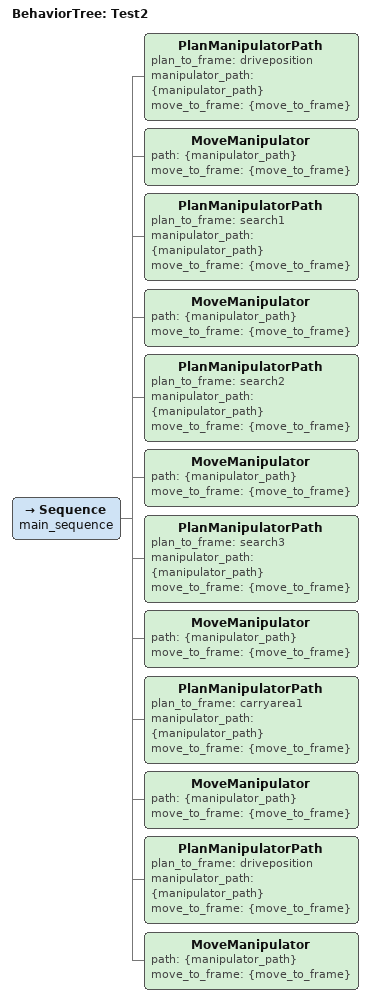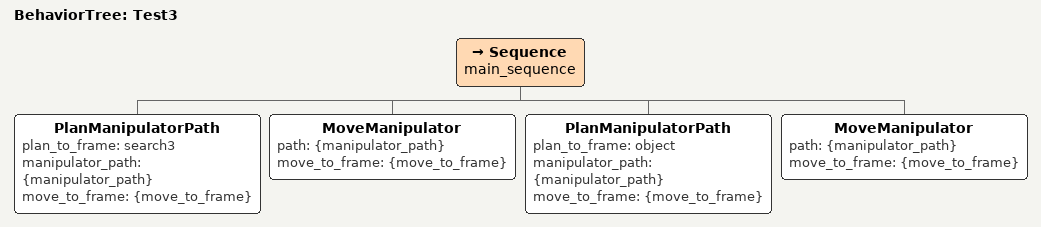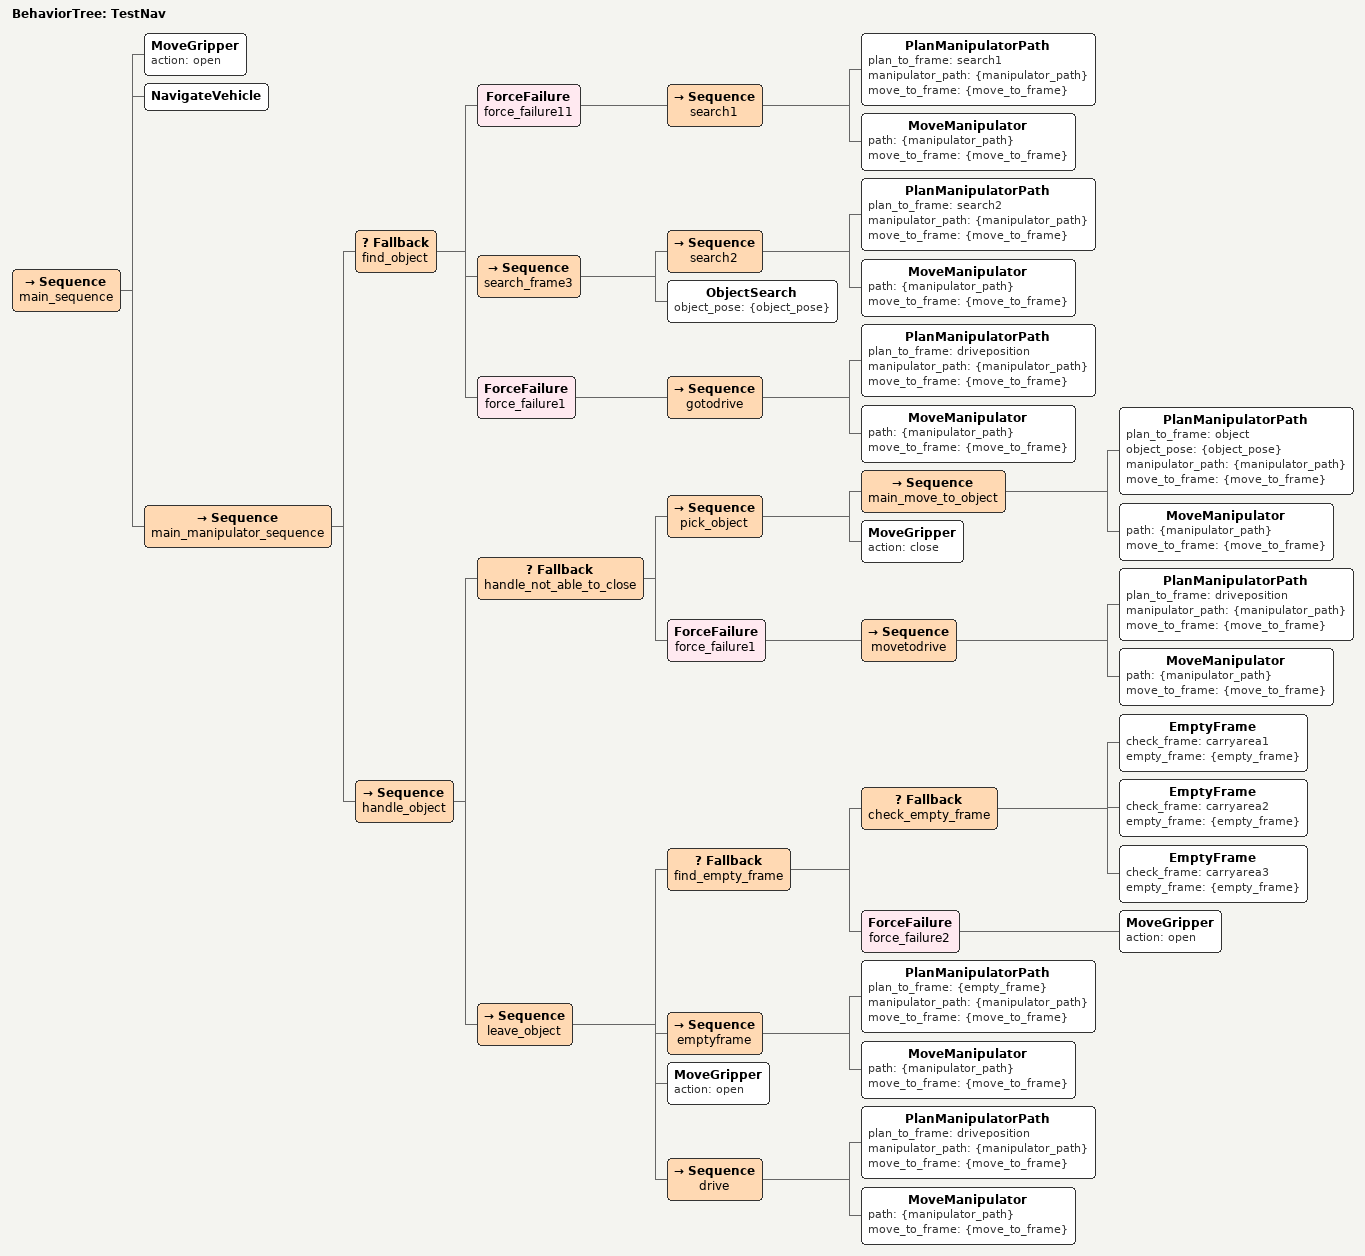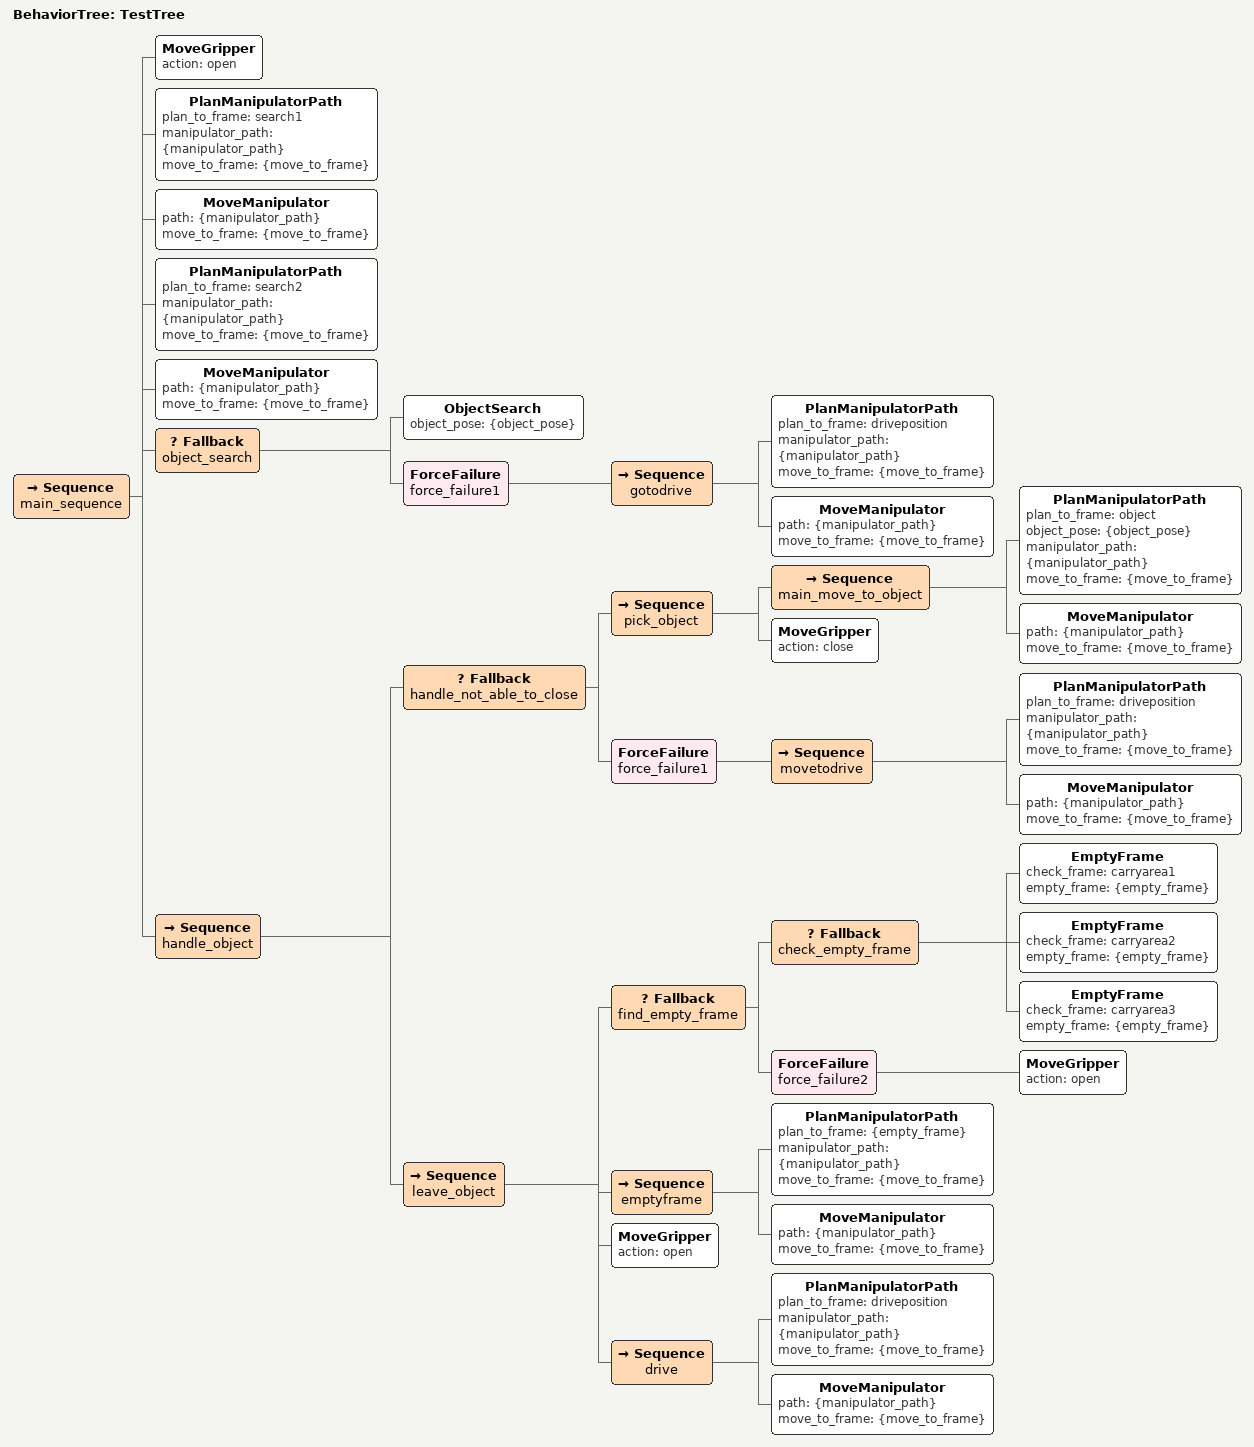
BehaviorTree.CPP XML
<root main_tree_to_execute="TestNav">

    <BehaviorTree ID="Test2">
        <Sequence name="main_sequence">
            <PlanManipulatorPath plan_to_frame="driveposition" manipulator_path="{manipulator_path}" move_to_frame="{move_to_frame}"/>
            <MoveManipulator path="{manipulator_path}" move_to_frame="{move_to_frame}"/>
            <PlanManipulatorPath plan_to_frame="search1" manipulator_path="{manipulator_path}" move_to_frame="{move_to_frame}"/>
            <MoveManipulator path="{manipulator_path}" move_to_frame="{move_to_frame}"/>
            <PlanManipulatorPath plan_to_frame="search2" manipulator_path="{manipulator_path}" move_to_frame="{move_to_frame}"/>
            <MoveManipulator path="{manipulator_path}" move_to_frame="{move_to_frame}"/>
            <PlanManipulatorPath plan_to_frame="search3" manipulator_path="{manipulator_path}" move_to_frame="{move_to_frame}"/>
            <MoveManipulator path="{manipulator_path}" move_to_frame="{move_to_frame}"/>
            <PlanManipulatorPath plan_to_frame="carryarea1" manipulator_path="{manipulator_path}" move_to_frame="{move_to_frame}"/>
            <MoveManipulator path="{manipulator_path}" move_to_frame="{move_to_frame}"/>
            <PlanManipulatorPath plan_to_frame="driveposition" manipulator_path="{manipulator_path}" move_to_frame="{move_to_frame}"/>
            <MoveManipulator path="{manipulator_path}" move_to_frame="{move_to_frame}"/>
        </Sequence>
    </BehaviorTree>

    <BehaviorTree ID="Test3">
        <Sequence name="main_sequence">
            <PlanManipulatorPath plan_to_frame="search3" manipulator_path="{manipulator_path}" move_to_frame="{move_to_frame}"/>
            <MoveManipulator path="{manipulator_path}" move_to_frame="{move_to_frame}"/>
            <PlanManipulatorPath plan_to_frame="object" manipulator_path="{manipulator_path}" move_to_frame="{move_to_frame}"/>
            <MoveManipulator path="{manipulator_path}" move_to_frame="{move_to_frame}"/>
        </Sequence>
    </BehaviorTree>

    <BehaviorTree ID="TestNav">
        <Sequence name="main_sequence">
            <MoveGripper action="open"/>
            <NavigateVehicle/>
            <Sequence name="main_manipulator_sequence">
                <Fallback name="find_object">
                    <ForceFailure name="force_failure11">
                        <Sequence name="search1">
                            <PlanManipulatorPath plan_to_frame="search1" manipulator_path="{manipulator_path}" move_to_frame="{move_to_frame}"/>
                            <MoveManipulator path="{manipulator_path}" move_to_frame="{move_to_frame}"/>
                        </Sequence>
                    </ForceFailure>
                    <Sequence name="search_frame3">
                        <Sequence name="search2">
                            <PlanManipulatorPath plan_to_frame="search2" manipulator_path="{manipulator_path}" move_to_frame="{move_to_frame}"/>
                            <MoveManipulator path="{manipulator_path}" move_to_frame="{move_to_frame}"/>
                        </Sequence>
                        <ObjectSearch object_pose="{object_pose}"/>
                    </Sequence>
                    <ForceFailure name="force_failure1">
                        <Sequence name="gotodrive">
                            <PlanManipulatorPath plan_to_frame="driveposition" manipulator_path="{manipulator_path}" move_to_frame="{move_to_frame}"/>
                            <MoveManipulator path="{manipulator_path}" move_to_frame="{move_to_frame}"/>
                        </Sequence>
                    </ForceFailure>
                </Fallback>
                <Sequence name="handle_object">
                    <Fallback name="handle_not_able_to_close">
                        <Sequence name="pick_object">
                            <Sequence name="main_move_to_object">
                                <PlanManipulatorPath plan_to_frame="object" object_pose="{object_pose}" manipulator_path="{manipulator_path}" move_to_frame="{move_to_frame}"/>
                                <MoveManipulator path="{manipulator_path}" move_to_frame="{move_to_frame}"/>
                            </Sequence>
                            <MoveGripper action="close"/>
                        </Sequence>
                        <ForceFailure name="force_failure1">
                            <Sequence name="movetodrive">
                                <PlanManipulatorPath plan_to_frame="driveposition" manipulator_path="{manipulator_path}" move_to_frame="{move_to_frame}"/>
                                <MoveManipulator path="{manipulator_path}" move_to_frame="{move_to_frame}"/>
                            </Sequence>
                        </ForceFailure>
                    </Fallback>
                    <Sequence name="leave_object">
                        <Fallback name="find_empty_frame">
                            <Fallback name="check_empty_frame">
                                <EmptyFrame check_frame="carryarea1" empty_frame="{empty_frame}"/>
                                <EmptyFrame check_frame="carryarea2" empty_frame="{empty_frame}"/>
                                <EmptyFrame check_frame="carryarea3" empty_frame="{empty_frame}"/>
                            </Fallback>
                            <ForceFailure name="force_failure2">
                                <MoveGripper action="open"/>
                            </ForceFailure>
                        </Fallback>
                        <Sequence name="emptyframe">
                            <PlanManipulatorPath plan_to_frame="{empty_frame}" manipulator_path="{manipulator_path}" move_to_frame="{move_to_frame}"/>
                            <MoveManipulator path="{manipulator_path}" move_to_frame="{move_to_frame}"/>
                        </Sequence>
                        <MoveGripper action="open"/>
                        <Sequence name="drive">
                            <PlanManipulatorPath plan_to_frame="driveposition" manipulator_path="{manipulator_path}" move_to_frame="{move_to_frame}"/>
                            <MoveManipulator path="{manipulator_path}" move_to_frame="{move_to_frame}"/>
                        </Sequence>
                    </Sequence>
                </Sequence>
            </Sequence>
        </Sequence>
    </BehaviorTree>

    <BehaviorTree ID="TestTree">
        <Sequence name="main_sequence">
            <MoveGripper action="open"/>
            <PlanManipulatorPath plan_to_frame="search1" manipulator_path="{manipulator_path}" move_to_frame="{move_to_frame}"/>
            <MoveManipulator path="{manipulator_path}" move_to_frame="{move_to_frame}"/>
            <PlanManipulatorPath plan_to_frame="search2" manipulator_path="{manipulator_path}" move_to_frame="{move_to_frame}"/>
            <MoveManipulator path="{manipulator_path}" move_to_frame="{move_to_frame}"/>
            <Fallback name="object_search">
                <ObjectSearch object_pose="{object_pose}"/>
                <ForceFailure name="force_failure1">
                    <Sequence name="gotodrive">
                        <PlanManipulatorPath plan_to_frame="driveposition" manipulator_path="{manipulator_path}" move_to_frame="{move_to_frame}"/>
                        <MoveManipulator path="{manipulator_path}" move_to_frame="{move_to_frame}"/>
                    </Sequence>
                </ForceFailure>
            </Fallback>
            <Sequence name="handle_object">
                <Fallback name="handle_not_able_to_close">
                    <Sequence name="pick_object">
                        <Sequence name="main_move_to_object">
                            <PlanManipulatorPath plan_to_frame="object" object_pose="{object_pose}" manipulator_path="{manipulator_path}" move_to_frame="{move_to_frame}"/>
                            <MoveManipulator path="{manipulator_path}" move_to_frame="{move_to_frame}"/>
                        </Sequence>
                        <MoveGripper action="close"/>
                    </Sequence>
                    <ForceFailure name="force_failure1">
                        <Sequence name="movetodrive">
                            <PlanManipulatorPath plan_to_frame="driveposition" manipulator_path="{manipulator_path}" move_to_frame="{move_to_frame}"/>
                            <MoveManipulator path="{manipulator_path}" move_to_frame="{move_to_frame}"/>
                        </Sequence>
                    </ForceFailure>
                </Fallback>
                <Sequence name="leave_object">
                    <Fallback name="find_empty_frame">
                        <Fallback name="check_empty_frame">
                            <EmptyFrame check_frame="carryarea1" empty_frame="{empty_frame}"/>
                            <EmptyFrame check_frame="carryarea2" empty_frame="{empty_frame}"/>
                            <EmptyFrame check_frame="carryarea3" empty_frame="{empty_frame}"/>
                        </Fallback>
                        <ForceFailure name="force_failure2">
                            <MoveGripper action="open"/>
                        </ForceFailure>
                    </Fallback>
                    <Sequence name="emptyframe">
                        <PlanManipulatorPath plan_to_frame="{empty_frame}" manipulator_path="{manipulator_path}" move_to_frame="{move_to_frame}"/>
                        <MoveManipulator path="{manipulator_path}" move_to_frame="{move_to_frame}"/>
                    </Sequence>
                    <MoveGripper action="open"/>
                    <Sequence name="drive">
                        <PlanManipulatorPath plan_to_frame="driveposition" manipulator_path="{manipulator_path}" move_to_frame="{move_to_frame}"/>
                        <MoveManipulator path="{manipulator_path}" move_to_frame="{move_to_frame}"/>
                    </Sequence>
                </Sequence>
            </Sequence>
        </Sequence>
    </BehaviorTree>

</root>
